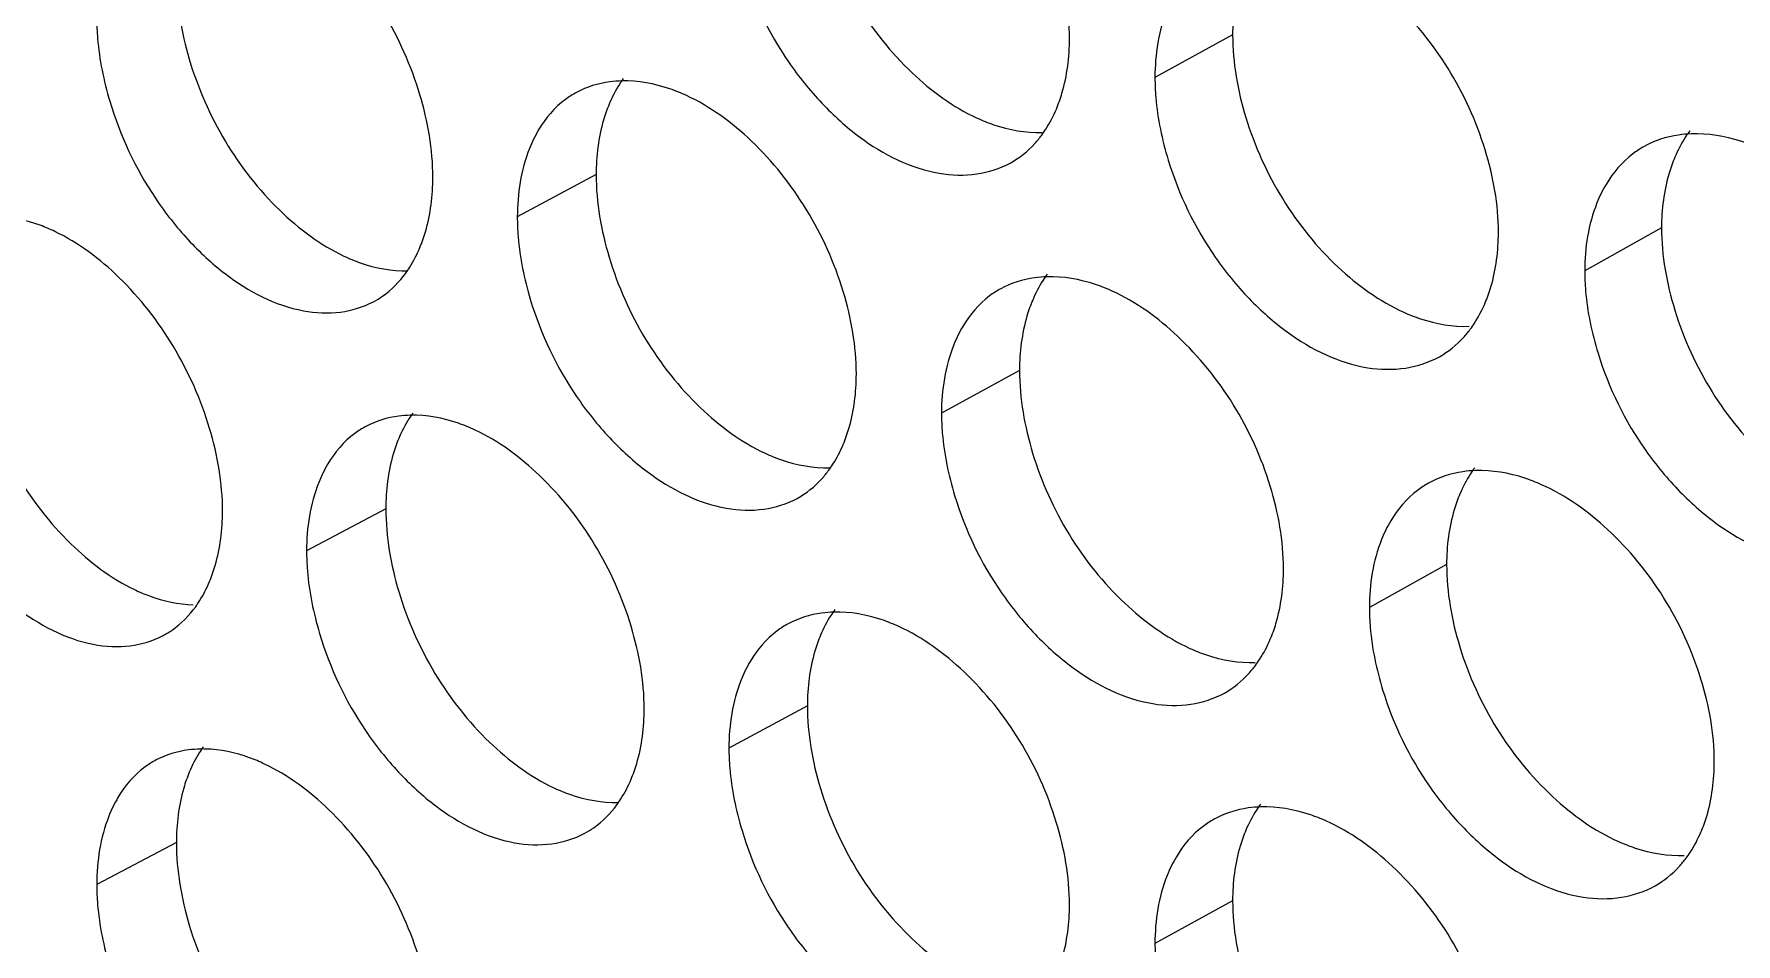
# Model space of a CAD drawing. Header units: millimetres. Extents: x 1177 to 4147, y 93 to 2194.
# Drawn here: x 2591.68 to 2607.16, y 824.05 to 832.32 of the extents above; entities that cross this region are included whole.
import ezdxf

# ---------------------------------------------------------------- set-up
doc = ezdxf.new("R2010")
doc.units = ezdxf.units.MM
doc.header["$LTSCALE"] = 0.1
doc.layers.get('0').update_dxf_attribs({"lineweight": 13})
doc.layers.add('标注', color=251, linetype='Continuous', lineweight=9)

# ---------------------------------------------------------------- blocks, each defined once
blk = doc.blocks.new('02')
at = {"layer": '标注'}
for p, q in [((4487.103, 780.289), (4486.094, 779.734)), ((4478.835, 778.474), (4477.811, 777.926)), ((4492.675, 777.782), (4491.677, 777.222)), ((4484.335, 775.928), (4483.321, 775.375)), ((4476.103, 774.131), (4475.073, 773.586)), ((4489.883, 773.407), (4488.88, 772.85)), ((4481.579, 771.572), (4480.56, 771.022)), ((4473.382, 769.795), (4472.348, 769.252)), ((4473.382, 769.795), (4472.348, 769.252)), ((4487.103, 769.039), (4486.094, 768.484))]:
    blk.add_line(p, q, dxfattribs=at)
blk.add_arc((4473.723, 769.493), 1.518, 88.601, 91.1331, dxfattribs=at)
blk.add_arc((4473.723, 769.493), 1.518, 88.601, 91.1331, dxfattribs=at)
for points, knots in [([(4484.984, 780.24), (4484.984, 780.601), (4484.849, 781.352), (4484.379, 782.393), (4483.676, 783.27), (4483.08, 783.708), (4482.768, 783.852)], [0, 0, 0, 0, 0.245297, 0.50846, 0.767072, 1, 1, 1, 1]), ([(4481.579, 782.822), (4481.579, 782.46), (4481.713, 781.71), (4482.178, 780.668), (4482.877, 779.79), (4483.471, 779.351), (4483.783, 779.208)], [0, 0, 0, 0, 0.245602, 0.508914, 0.767364, 1, 1, 1, 1]), ([(4476.714, 778.439), (4476.714, 778.801), (4476.581, 779.552), (4476.118, 780.595), (4475.425, 781.477), (4474.836, 781.92), (4474.527, 782.066)], [0, 0, 0, 0, 0.245829, 0.509477, 0.768016, 1, 1, 1, 1]), ([(4490.556, 777.723), (4490.556, 778.084), (4490.42, 778.835), (4489.946, 779.874), (4489.237, 780.748), (4488.636, 781.183), (4488.322, 781.324)], [0, 0, 0, 0, 0.244947, 0.507787, 0.766448, 1, 1, 1, 1]), ([(4480.73, 781.2), (4480.865, 780.753), (4481.171, 780.111), (4481.748, 779.396), (4482.361, 778.839), (4483.069, 778.477), (4483.772, 778.454), (4484.081, 778.551), (4484.214, 778.624)], [0, 0, 0, 0, 0.290009, 0.433078, 0.568897, 0.804139, 0.905475, 1, 1, 1, 1]), ([(4487.275, 781.206), (4487.246, 781.138), (4487.142, 780.844), (4487.103, 780.528), (4487.103, 780.289)], [0, 0, 0, 0, 0.234476, 1, 1, 1, 1]), ([(4473.382, 781.045), (4473.382, 780.683), (4473.514, 779.932), (4473.973, 778.888), (4474.662, 778.005), (4475.249, 777.561), (4475.558, 777.415)], [0, 0, 0, 0, 0.246134, 0.50993, 0.768307, 1, 1, 1, 1]), ([(4486.372, 780.86), (4486.326, 780.783), (4486.155, 780.431), (4486.094, 780.033), (4486.094, 779.734)], [0, 0, 0, 0, 0.230583, 1, 1, 1, 1]), ([(4472.348, 780.502), (4472.348, 780.415), (4472.364, 780.053), (4472.437, 779.693), (4472.516, 779.429)], [0, 0, 0, 0, 0.238732, 1, 1, 1, 1]), ([(4484.813, 779.324), (4484.841, 779.391), (4484.945, 779.686), (4484.984, 780.001), (4484.984, 780.24)], [0, 0, 0, 0, 0.234415, 1, 1, 1, 1]), ([(4487.103, 780.289), (4487.103, 779.927), (4487.238, 779.177), (4487.708, 778.137), (4488.413, 777.262), (4489.012, 776.827), (4489.326, 776.685)], [0, 0, 0, 0, 0.245252, 0.508241, 0.76674, 1, 1, 1, 1]), ([(4479.168, 779.69), (4479.115, 779.689), (4478.913, 779.674), (4478.713, 779.613), (4478.581, 779.541)], [0, 0, 0, 0, 0.258529, 1, 1, 1, 1]), ([(4479.188, 779.721), (4479.17, 779.696), (4479.099, 779.591), (4479.041, 779.477), (4479.004, 779.389)], [0, 0, 0, 0, 0.243071, 1, 1, 1, 1]), ([(4480.009, 779.5), (4479.939, 779.533), (4479.671, 779.641), (4479.379, 779.695), (4479.168, 779.69)], [0, 0, 0, 0, 0.267982, 1, 1, 1, 1]), ([(4486.094, 779.734), (4486.094, 779.648), (4486.111, 779.285), (4486.185, 778.926), (4486.266, 778.663)], [0, 0, 0, 0, 0.238905, 1, 1, 1, 1]), ([(4472.516, 779.429), (4472.649, 778.983), (4472.949, 778.342), (4473.515, 777.624), (4474.116, 777.064), (4474.81, 776.694), (4475.505, 776.66), (4475.81, 776.752), (4475.943, 776.822)], [0, 0, 0, 0, 0.291305, 0.434775, 0.570777, 0.805593, 0.906279, 1, 1, 1, 1]), ([(4478.581, 779.541), (4478.53, 779.515), (4478.333, 779.389), (4478.176, 779.205), (4478.087, 779.053)], [0, 0, 0, 0, 0.243762, 1, 1, 1, 1]), ([(4479.004, 779.389), (4478.976, 779.322), (4478.873, 779.027), (4478.835, 778.712), (4478.835, 778.474)], [0, 0, 0, 0, 0.234028, 1, 1, 1, 1]), ([(4482.215, 775.883), (4482.215, 776.245), (4482.081, 776.995), (4481.613, 778.037), (4480.914, 778.916), (4480.32, 779.356), (4480.009, 779.5)], [0, 0, 0, 0, 0.245474, 0.508798, 0.767386, 1, 1, 1, 1]), ([(4483.783, 779.208), (4483.853, 779.176), (4484.122, 779.068), (4484.415, 779.015), (4484.627, 779.021)], [0, 0, 0, 0, 0.267537, 1, 1, 1, 1]), ([(4484.623, 778.987), (4484.641, 779.012), (4484.715, 779.118), (4484.775, 779.234), (4484.813, 779.324)], [0, 0, 0, 0, 0.24323, 1, 1, 1, 1]), ([(4478.087, 779.053), (4478.041, 778.976), (4477.87, 778.624), (4477.811, 778.226), (4477.811, 777.926)], [0, 0, 0, 0, 0.229851, 1, 1, 1, 1]), ([(4484.214, 778.624), (4484.334, 778.689), (4484.479, 778.807), (4484.595, 778.949), (4484.623, 778.987)], [0, 0, 0, 0, 0.742834, 1, 1, 1, 1]), ([(4493.063, 779.003), (4493.007, 779.001), (4492.793, 778.982), (4492.581, 778.914), (4492.442, 778.836)], [0, 0, 0, 0, 0.25862, 1, 1, 1, 1]), ([(4493.043, 779.043), (4493.024, 779.017), (4492.948, 778.909), (4492.887, 778.791), (4492.848, 778.7)], [0, 0, 0, 0, 0.24344, 1, 1, 1, 1]), ([(4493.923, 778.823), (4493.851, 778.855), (4493.577, 778.961), (4493.279, 779.011), (4493.063, 779.003)], [0, 0, 0, 0, 0.267086, 1, 1, 1, 1]), ([(4492.442, 778.836), (4492.393, 778.808), (4492.199, 778.68), (4492.044, 778.497), (4491.954, 778.346)], [0, 0, 0, 0, 0.244434, 1, 1, 1, 1]), ([(4492.848, 778.7), (4492.819, 778.632), (4492.714, 778.337), (4492.675, 778.021), (4492.675, 777.782)], [0, 0, 0, 0, 0.234773, 1, 1, 1, 1]), ([(4478.835, 778.474), (4478.835, 778.111), (4478.968, 777.361), (4479.431, 776.318), (4480.127, 775.439), (4480.719, 774.998), (4481.029, 774.854)], [0, 0, 0, 0, 0.245779, 0.509251, 0.767678, 1, 1, 1, 1]), ([(4486.266, 778.663), (4486.403, 778.215), (4486.713, 777.573), (4487.297, 776.859), (4487.918, 776.305), (4488.634, 775.948), (4489.344, 775.932), (4489.655, 776.033), (4489.789, 776.108)], [0, 0, 0, 0, 0.289156, 0.431962, 0.567662, 0.803187, 0.90495, 1, 1, 1, 1]), ([(4476.545, 777.525), (4476.573, 777.592), (4476.676, 777.886), (4476.714, 778.2), (4476.714, 778.439)], [0, 0, 0, 0, 0.233967, 1, 1, 1, 1]), ([(4491.954, 778.346), (4491.908, 778.269), (4491.738, 777.919), (4491.677, 777.521), (4491.677, 777.222)], [0, 0, 0, 0, 0.231067, 1, 1, 1, 1]), ([(4471.804, 777.734), (4471.742, 777.764), (4471.501, 777.866), (4471.24, 777.924), (4471.049, 777.93)], [0, 0, 0, 0, 0.266802, 1, 1, 1, 1]), ([(4477.811, 777.926), (4477.811, 777.839), (4477.827, 777.476), (4477.9, 777.117), (4477.98, 776.853)], [0, 0, 0, 0, 0.2388, 1, 1, 1, 1]), ([(4492.675, 777.782), (4492.675, 777.421), (4492.811, 776.671), (4493.285, 775.632), (4493.997, 774.76), (4494.601, 774.328), (4494.917, 774.189)], [0, 0, 0, 0, 0.244904, 0.507573, 0.76612, 1, 1, 1, 1]), ([(4473.982, 774.101), (4473.982, 774.464), (4473.849, 775.215), (4473.388, 776.259), (4472.699, 777.142), (4472.112, 777.587), (4471.804, 777.734)], [0, 0, 0, 0, 0.246007, 0.509819, 0.768332, 1, 1, 1, 1]), ([(4490.384, 776.806), (4490.412, 776.874), (4490.517, 777.168), (4490.556, 777.484), (4490.556, 777.723)], [0, 0, 0, 0, 0.234713, 1, 1, 1, 1]), ([(4475.558, 777.415), (4475.627, 777.383), (4475.891, 777.273), (4476.181, 777.218), (4476.39, 777.223)], [0, 0, 0, 0, 0.268088, 1, 1, 1, 1]), ([(4476.362, 777.194), (4476.38, 777.219), (4476.451, 777.323), (4476.508, 777.436), (4476.545, 777.525)], [0, 0, 0, 0, 0.243017, 1, 1, 1, 1]), ([(4475.943, 776.822), (4475.983, 776.844), (4476.144, 776.942), (4476.279, 777.079), (4476.362, 777.194)], [0, 0, 0, 0, 0.245619, 1, 1, 1, 1]), ([(4484.69, 777.146), (4484.637, 777.144), (4484.429, 777.128), (4484.225, 777.064), (4484.09, 776.99)], [0, 0, 0, 0, 0.258563, 1, 1, 1, 1]), ([(4484.695, 777.18), (4484.676, 777.155), (4484.603, 777.049), (4484.544, 776.933), (4484.506, 776.844)], [0, 0, 0, 0, 0.243214, 1, 1, 1, 1]), ([(4485.539, 776.96), (4485.468, 776.992), (4485.198, 777.1), (4484.903, 777.152), (4484.69, 777.146)], [0, 0, 0, 0, 0.267618, 1, 1, 1, 1]), ([(4491.677, 777.222), (4491.677, 777.136), (4491.693, 776.774), (4491.768, 776.415), (4491.85, 776.152)], [0, 0, 0, 0, 0.238976, 1, 1, 1, 1]), ([(4484.09, 776.99), (4484.04, 776.963), (4483.844, 776.836), (4483.688, 776.652), (4483.598, 776.501)], [0, 0, 0, 0, 0.24404, 1, 1, 1, 1]), ([(4487.764, 773.353), (4487.764, 773.715), (4487.629, 774.465), (4487.157, 775.505), (4486.451, 776.38), (4485.852, 776.817), (4485.539, 776.96)], [0, 0, 0, 0, 0.245121, 0.508123, 0.76676, 1, 1, 1, 1]), ([(4470.674, 776.716), (4470.674, 776.353), (4470.806, 775.602), (4471.263, 774.557), (4471.948, 773.673), (4472.533, 773.227), (4472.84, 773.081)], [0, 0, 0, 0, 0.246312, 0.510271, 0.768623, 1, 1, 1, 1]), ([(4477.98, 776.853), (4478.114, 776.406), (4478.418, 775.765), (4478.992, 775.049), (4479.601, 774.491), (4480.304, 774.126), (4481.005, 774.099), (4481.312, 774.195), (4481.445, 774.267)], [0, 0, 0, 0, 0.290439, 0.433641, 0.56952, 0.80462, 0.905741, 1, 1, 1, 1]), ([(4484.506, 776.844), (4484.477, 776.776), (4484.373, 776.482), (4484.335, 776.166), (4484.335, 775.928)], [0, 0, 0, 0, 0.234326, 1, 1, 1, 1]), ([(4489.326, 776.685), (4489.397, 776.653), (4489.668, 776.547), (4489.964, 776.495), (4490.177, 776.503)], [0, 0, 0, 0, 0.267181, 1, 1, 1, 1]), ([(4490.19, 776.464), (4490.209, 776.49), (4490.284, 776.598), (4490.345, 776.715), (4490.384, 776.806)], [0, 0, 0, 0, 0.24338, 1, 1, 1, 1]), ([(4483.598, 776.501), (4483.552, 776.424), (4483.382, 776.073), (4483.321, 775.674), (4483.321, 775.375)], [0, 0, 0, 0, 0.23034, 1, 1, 1, 1]), ([(4489.789, 776.108), (4489.905, 776.173), (4490.048, 776.289), (4490.162, 776.427), (4490.19, 776.464)], [0, 0, 0, 0, 0.743342, 1, 1, 1, 1]), ([(4491.85, 776.152), (4491.988, 775.704), (4492.302, 775.061), (4492.894, 774.349), (4493.522, 773.797), (4494.247, 773.446), (4494.963, 773.437), (4495.276, 773.542), (4495.411, 773.619)], [0, 0, 0, 0, 0.288311, 0.430859, 0.566442, 0.80225, 0.904434, 1, 1, 1, 1]), ([(4482.045, 774.968), (4482.073, 775.035), (4482.177, 775.329), (4482.215, 775.644), (4482.215, 775.883)], [0, 0, 0, 0, 0.234266, 1, 1, 1, 1]), ([(4484.335, 775.928), (4484.335, 775.566), (4484.469, 774.815), (4484.937, 773.774), (4485.639, 772.898), (4486.236, 772.461), (4486.549, 772.318)], [0, 0, 0, 0, 0.245427, 0.508577, 0.767052, 1, 1, 1, 1]), ([(4476.453, 775.376), (4476.435, 775.351), (4476.365, 775.247), (4476.308, 775.134), (4476.271, 775.046)], [0, 0, 0, 0, 0.243002, 1, 1, 1, 1]), ([(4477.262, 775.155), (4477.192, 775.188), (4476.926, 775.297), (4476.635, 775.352), (4476.424, 775.347)], [0, 0, 0, 0, 0.268167, 1, 1, 1, 1]), ([(4483.321, 775.375), (4483.321, 775.288), (4483.337, 774.926), (4483.412, 774.567), (4483.492, 774.303)], [0, 0, 0, 0, 0.23887, 1, 1, 1, 1]), ([(4475.844, 775.202), (4475.794, 775.175), (4475.595, 775.051), (4475.439, 774.866), (4475.349, 774.714)], [0, 0, 0, 0, 0.243618, 1, 1, 1, 1]), ([(4476.424, 775.347), (4476.373, 775.346), (4476.173, 775.331), (4475.975, 775.272), (4475.844, 775.202)], [0, 0, 0, 0, 0.258513, 1, 1, 1, 1]), ([(4479.459, 771.533), (4479.459, 771.895), (4479.325, 772.645), (4478.86, 773.688), (4478.163, 774.568), (4477.572, 775.01), (4477.262, 775.155)], [0, 0, 0, 0, 0.245651, 0.509137, 0.767701, 1, 1, 1, 1]), ([(4469.802, 775.101), (4469.934, 774.656), (4470.232, 774.015), (4470.795, 773.296), (4471.392, 772.735), (4472.082, 772.362), (4472.774, 772.325), (4473.078, 772.415), (4473.209, 772.484)], [0, 0, 0, 0, 0.291742, 0.435347, 0.571412, 0.806086, 0.906551, 1, 1, 1, 1]), ([(4476.271, 775.046), (4476.243, 774.979), (4476.14, 774.685), (4476.103, 774.37), (4476.103, 774.131)], [0, 0, 0, 0, 0.233879, 1, 1, 1, 1]), ([(4481.857, 774.633), (4481.876, 774.658), (4481.948, 774.764), (4482.007, 774.878), (4482.045, 774.968)], [0, 0, 0, 0, 0.243157, 1, 1, 1, 1]), ([(4475.349, 774.714), (4475.303, 774.637), (4475.133, 774.285), (4475.073, 773.886), (4475.073, 773.586)], [0, 0, 0, 0, 0.229607, 1, 1, 1, 1]), ([(4481.029, 774.854), (4481.099, 774.821), (4481.366, 774.713), (4481.658, 774.66), (4481.869, 774.665)], [0, 0, 0, 0, 0.267719, 1, 1, 1, 1]), ([(4481.445, 774.267), (4481.566, 774.332), (4481.713, 774.451), (4481.829, 774.594), (4481.857, 774.633)], [0, 0, 0, 0, 0.74257, 1, 1, 1, 1]), ([(4490.26, 774.628), (4490.205, 774.626), (4489.993, 774.608), (4489.784, 774.541), (4489.646, 774.464)], [0, 0, 0, 0, 0.258601, 1, 1, 1, 1]), ([(4490.248, 774.665), (4490.229, 774.64), (4490.155, 774.532), (4490.094, 774.416), (4490.055, 774.324)], [0, 0, 0, 0, 0.243364, 1, 1, 1, 1]), ([(4491.116, 774.445), (4491.045, 774.477), (4490.772, 774.584), (4490.475, 774.635), (4490.26, 774.628)], [0, 0, 0, 0, 0.267261, 1, 1, 1, 1]), ([(4483.492, 774.303), (4483.628, 773.856), (4483.936, 773.214), (4484.517, 772.499), (4485.134, 771.944), (4485.845, 771.584), (4486.552, 771.565), (4486.862, 771.664), (4486.996, 771.738)], [0, 0, 0, 0, 0.289581, 0.432519, 0.568278, 0.803661, 0.905212, 1, 1, 1, 1]), ([(4489.646, 774.464), (4489.597, 774.436), (4489.402, 774.309), (4489.247, 774.126), (4489.157, 773.975)], [0, 0, 0, 0, 0.244306, 1, 1, 1, 1]), ([(4490.055, 774.324), (4490.027, 774.257), (4489.922, 773.962), (4489.883, 773.646), (4489.883, 773.407)], [0, 0, 0, 0, 0.234624, 1, 1, 1, 1]), ([(4493.36, 770.849), (4493.36, 771.211), (4493.224, 771.961), (4492.747, 772.999), (4492.035, 773.871), (4491.432, 774.305), (4491.116, 774.445)], [0, 0, 0, 0, 0.244772, 0.507452, 0.766137, 1, 1, 1, 1]), ([(4473.813, 773.188), (4473.841, 773.255), (4473.944, 773.549), (4473.982, 773.863), (4473.982, 774.101)], [0, 0, 0, 0, 0.233818, 1, 1, 1, 1]), ([(4476.103, 774.131), (4476.103, 773.769), (4476.235, 773.018), (4476.696, 771.975), (4477.388, 771.094), (4477.978, 770.651), (4478.287, 770.506)], [0, 0, 0, 0, 0.245956, 0.50959, 0.767992, 1, 1, 1, 1]), ([(4489.157, 773.975), (4489.111, 773.898), (4488.94, 773.547), (4488.88, 773.149), (4488.88, 772.85)], [0, 0, 0, 0, 0.230825, 1, 1, 1, 1]), ([(4475.073, 773.586), (4475.073, 773.499), (4475.089, 773.136), (4475.163, 772.777), (4475.242, 772.513)], [0, 0, 0, 0, 0.238766, 1, 1, 1, 1]), ([(4489.883, 773.407), (4489.883, 773.046), (4490.018, 772.296), (4490.491, 771.256), (4491.199, 770.383), (4491.801, 769.949), (4492.115, 769.809)], [0, 0, 0, 0, 0.245078, 0.507907, 0.76643, 1, 1, 1, 1]), ([(4473.633, 772.86), (4473.65, 772.884), (4473.72, 772.988), (4473.777, 773.1), (4473.813, 773.188)], [0, 0, 0, 0, 0.242949, 1, 1, 1, 1]), ([(4487.592, 772.437), (4487.621, 772.504), (4487.725, 772.799), (4487.764, 773.114), (4487.764, 773.353)], [0, 0, 0, 0, 0.234564, 1, 1, 1, 1]), ([(4472.84, 773.081), (4472.903, 773.05), (4473.146, 772.948), (4473.409, 772.891), (4473.602, 772.886)], [0, 0, 0, 0, 0.266746, 1, 1, 1, 1]), ([(4473.209, 772.484), (4473.251, 772.506), (4473.413, 772.604), (4473.549, 772.744), (4473.633, 772.86)], [0, 0, 0, 0, 0.245453, 1, 1, 1, 1]), ([(4481.923, 772.79), (4481.87, 772.788), (4481.665, 772.772), (4481.463, 772.71), (4481.329, 772.637)], [0, 0, 0, 0, 0.258546, 1, 1, 1, 1]), ([(4481.935, 772.822), (4481.917, 772.797), (4481.845, 772.692), (4481.786, 772.577), (4481.749, 772.488)], [0, 0, 0, 0, 0.243142, 1, 1, 1, 1]), ([(4482.768, 772.602), (4482.697, 772.634), (4482.429, 772.742), (4482.135, 772.795), (4481.923, 772.79)], [0, 0, 0, 0, 0.267799, 1, 1, 1, 1]), ([(4488.88, 772.85), (4488.88, 772.763), (4488.896, 772.401), (4488.971, 772.043), (4489.052, 771.779)], [0, 0, 0, 0, 0.23894, 1, 1, 1, 1]), ([(4475.242, 772.513), (4475.375, 772.066), (4475.677, 771.425), (4476.248, 770.708), (4476.852, 770.149), (4477.551, 769.782), (4478.249, 769.751), (4478.555, 769.845), (4478.688, 769.916)], [0, 0, 0, 0, 0.290871, 0.434206, 0.570147, 0.805105, 0.906009, 1, 1, 1, 1]), ([(4481.329, 772.637), (4481.279, 772.61), (4481.082, 772.485), (4480.926, 772.301), (4480.836, 772.149)], [0, 0, 0, 0, 0.243902, 1, 1, 1, 1]), ([(4481.749, 772.488), (4481.721, 772.421), (4481.617, 772.126), (4481.579, 771.811), (4481.579, 771.572)], [0, 0, 0, 0, 0.234177, 1, 1, 1, 1]), ([(4484.984, 768.99), (4484.984, 769.351), (4484.849, 770.102), (4484.379, 771.143), (4483.676, 772.02), (4483.08, 772.458), (4482.768, 772.602)], [0, 0, 0, 0, 0.245297, 0.50846, 0.767072, 1, 1, 1, 1]), ([(4486.549, 772.318), (4486.619, 772.286), (4486.889, 772.179), (4487.183, 772.127), (4487.396, 772.134)], [0, 0, 0, 0, 0.267358, 1, 1, 1, 1]), ([(4487.4, 772.097), (4487.419, 772.123), (4487.493, 772.23), (4487.554, 772.346), (4487.592, 772.437)], [0, 0, 0, 0, 0.243304, 1, 1, 1, 1]), ([(4480.836, 772.149), (4480.791, 772.072), (4480.62, 771.72), (4480.56, 771.322), (4480.56, 771.022)], [0, 0, 0, 0, 0.230096, 1, 1, 1, 1]), ([(4486.996, 771.738), (4487.114, 771.803), (4487.258, 771.92), (4487.372, 772.06), (4487.4, 772.097)], [0, 0, 0, 0, 0.743092, 1, 1, 1, 1]), ([(4489.052, 771.779), (4489.189, 771.331), (4489.502, 770.688), (4490.089, 769.976), (4490.714, 769.423), (4491.435, 769.068), (4492.147, 769.056), (4492.459, 769.159), (4492.594, 769.235)], [0, 0, 0, 0, 0.288732, 0.431409, 0.567051, 0.802717, 0.904691, 1, 1, 1, 1]), ([(4479.289, 770.618), (4479.317, 770.685), (4479.421, 770.979), (4479.459, 771.294), (4479.459, 771.533)], [0, 0, 0, 0, 0.234117, 1, 1, 1, 1]), ([(4481.579, 771.572), (4481.579, 771.21), (4481.713, 770.46), (4482.178, 769.418), (4482.877, 768.54), (4483.471, 768.101), (4483.783, 767.958)], [0, 0, 0, 0, 0.245602, 0.508914, 0.767364, 1, 1, 1, 1]), ([(4473.693, 771.01), (4473.642, 771.009), (4473.444, 770.995), (4473.249, 770.937), (4473.119, 770.869)], [0, 0, 0, 0, 0.258498, 1, 1, 1, 1]), ([(4473.693, 771.01), (4473.642, 771.009), (4473.444, 770.995), (4473.249, 770.937), (4473.119, 770.869)], [0, 0, 0, 0, 0.258498, 1, 1, 1, 1]), ([(4473.73, 771.037), (4473.712, 771.012), (4473.643, 770.909), (4473.586, 770.797), (4473.55, 770.71)], [0, 0, 0, 0, 0.242934, 1, 1, 1, 1]), ([(4473.73, 771.037), (4473.712, 771.012), (4473.643, 770.909), (4473.586, 770.797), (4473.55, 770.71)], [0, 0, 0, 0, 0.242934, 1, 1, 1, 1]), ([(4474.527, 770.816), (4474.463, 770.847), (4474.219, 770.949), (4473.954, 771.006), (4473.76, 771.01)], [0, 0, 0, 0, 0.266809, 1, 1, 1, 1]), ([(4474.527, 770.816), (4474.463, 770.847), (4474.219, 770.949), (4473.954, 771.006), (4473.76, 771.01)], [0, 0, 0, 0, 0.266809, 1, 1, 1, 1]), ([(4480.56, 771.022), (4480.56, 770.935), (4480.576, 770.573), (4480.65, 770.214), (4480.73, 769.95)], [0, 0, 0, 0, 0.238835, 1, 1, 1, 1]), ([(4473.119, 770.869), (4473.069, 770.842), (4472.87, 770.718), (4472.713, 770.533), (4472.623, 770.381)], [0, 0, 0, 0, 0.243471, 1, 1, 1, 1]), ([(4473.119, 770.869), (4473.069, 770.842), (4472.87, 770.718), (4472.713, 770.533), (4472.623, 770.381)], [0, 0, 0, 0, 0.243471, 1, 1, 1, 1]), ([(4473.55, 770.71), (4473.522, 770.643), (4473.42, 770.348), (4473.382, 770.034), (4473.382, 769.795)], [0, 0, 0, 0, 0.23373, 1, 1, 1, 1]), ([(4473.55, 770.71), (4473.522, 770.643), (4473.42, 770.348), (4473.382, 770.034), (4473.382, 769.795)], [0, 0, 0, 0, 0.23373, 1, 1, 1, 1]), ([(4476.714, 767.189), (4476.714, 767.551), (4476.581, 768.302), (4476.118, 769.345), (4475.425, 770.227), (4474.836, 770.67), (4474.527, 770.816)], [0, 0, 0, 0, 0.245829, 0.509477, 0.768016, 1, 1, 1, 1]), ([(4476.714, 767.189), (4476.714, 767.551), (4476.581, 768.302), (4476.118, 769.345), (4475.425, 770.227), (4474.836, 770.67), (4474.527, 770.816)], [0, 0, 0, 0, 0.245829, 0.509477, 0.768016, 1, 1, 1, 1]), ([(4493.187, 769.932), (4493.216, 770), (4493.321, 770.294), (4493.36, 770.61), (4493.36, 770.849)], [0, 0, 0, 0, 0.234862, 1, 1, 1, 1]), ([(4478.287, 770.506), (4478.357, 770.474), (4478.623, 770.365), (4478.913, 770.311), (4479.124, 770.316)], [0, 0, 0, 0, 0.267902, 1, 1, 1, 1]), ([(4479.104, 770.285), (4479.122, 770.31), (4479.193, 770.415), (4479.252, 770.529), (4479.289, 770.618)], [0, 0, 0, 0, 0.243086, 1, 1, 1, 1]), ([(4472.623, 770.381), (4472.578, 770.304), (4472.407, 769.952), (4472.348, 769.553), (4472.348, 769.252)], [0, 0, 0, 0, 0.229361, 1, 1, 1, 1]), ([(4472.623, 770.381), (4472.578, 770.304), (4472.407, 769.952), (4472.348, 769.553), (4472.348, 769.252)], [0, 0, 0, 0, 0.229361, 1, 1, 1, 1]), ([(4478.688, 769.916), (4478.728, 769.938), (4478.887, 770.035), (4479.021, 770.172), (4479.104, 770.285)], [0, 0, 0, 0, 0.245781, 1, 1, 1, 1]), ([(4487.465, 770.295), (4487.447, 770.269), (4487.373, 770.162), (4487.313, 770.046), (4487.275, 769.956)], [0, 0, 0, 0, 0.243288, 1, 1, 1, 1]), ([(4488.322, 770.074), (4488.25, 770.106), (4487.979, 770.213), (4487.683, 770.265), (4487.469, 770.258)], [0, 0, 0, 0, 0.267438, 1, 1, 1, 1]), ([(4486.862, 770.099), (4486.812, 770.071), (4486.617, 769.945), (4486.461, 769.761), (4486.372, 769.61)], [0, 0, 0, 0, 0.244174, 1, 1, 1, 1]), ([(4487.469, 770.258), (4487.415, 770.257), (4487.205, 770.239), (4486.999, 770.174), (4486.862, 770.099)], [0, 0, 0, 0, 0.258582, 1, 1, 1, 1]), ([(4490.556, 766.473), (4490.556, 766.834), (4490.42, 767.585), (4489.946, 768.624), (4489.237, 769.498), (4488.636, 769.933), (4488.322, 770.074)], [0, 0, 0, 0, 0.244947, 0.507787, 0.766448, 1, 1, 1, 1]), ([(4480.73, 769.95), (4480.865, 769.503), (4481.171, 768.861), (4481.748, 768.146), (4482.361, 767.589), (4483.069, 767.227), (4483.772, 767.204), (4484.081, 767.301), (4484.214, 767.374)], [0, 0, 0, 0, 0.290009, 0.433078, 0.568897, 0.804139, 0.905475, 1, 1, 1, 1]), ([(4487.275, 769.956), (4487.246, 769.888), (4487.142, 769.594), (4487.103, 769.278), (4487.103, 769.039)], [0, 0, 0, 0, 0.234476, 1, 1, 1, 1]), ([(4492.991, 769.588), (4493.01, 769.614), (4493.086, 769.722), (4493.148, 769.84), (4493.187, 769.932)], [0, 0, 0, 0, 0.243456, 1, 1, 1, 1]), ([(4473.382, 769.795), (4473.382, 769.433), (4473.514, 768.682), (4473.973, 767.638), (4474.662, 766.755), (4475.249, 766.311), (4475.558, 766.165)], [0, 0, 0, 0, 0.246134, 0.50993, 0.768307, 1, 1, 1, 1]), ([(4473.382, 769.795), (4473.382, 769.433), (4473.514, 768.682), (4473.973, 767.638), (4474.662, 766.755), (4475.249, 766.311), (4475.558, 766.165)], [0, 0, 0, 0, 0.246134, 0.50993, 0.768307, 1, 1, 1, 1]), ([(4486.372, 769.61), (4486.326, 769.533), (4486.155, 769.181), (4486.094, 768.783), (4486.094, 768.484)], [0, 0, 0, 0, 0.230583, 1, 1, 1, 1]), ([(4492.115, 769.809), (4492.187, 769.777), (4492.459, 769.671), (4492.756, 769.62), (4492.97, 769.628)], [0, 0, 0, 0, 0.267006, 1, 1, 1, 1]), ([(4492.594, 769.235), (4492.709, 769.3), (4492.85, 769.414), (4492.963, 769.552), (4492.991, 769.588)], [0, 0, 0, 0, 0.743585, 1, 1, 1, 1]), ([(4472.348, 769.252), (4472.348, 769.165), (4472.364, 768.803), (4472.437, 768.443), (4472.516, 768.179)], [0, 0, 0, 0, 0.238732, 1, 1, 1, 1]), ([(4472.348, 769.252), (4472.348, 769.165), (4472.364, 768.803), (4472.437, 768.443), (4472.516, 768.179)], [0, 0, 0, 0, 0.238732, 1, 1, 1, 1]), ([(4484.813, 768.074), (4484.841, 768.141), (4484.945, 768.436), (4484.984, 768.751), (4484.984, 768.99)], [0, 0, 0, 0, 0.234415, 1, 1, 1, 1]), ([(4487.103, 769.039), (4487.103, 768.677), (4487.238, 767.927), (4487.708, 766.887), (4488.413, 766.012), (4489.012, 765.577), (4489.326, 765.435)], [0, 0, 0, 0, 0.245252, 0.508241, 0.76674, 1, 1, 1, 1]), ([(4486.094, 768.484), (4486.094, 768.398), (4486.111, 768.035), (4486.185, 767.676), (4486.266, 767.413)], [0, 0, 0, 0, 0.238905, 1, 1, 1, 1])]:
    blk.add_open_spline(points, degree=3, knots=knots, dxfattribs=at)

msp = doc.modelspace()

# ---------------------------------------------------------------- block references
at = {"xscale": 0.7, "yscale": 0.7, "zscale": 0.7}
msp.add_blockref('02', (-538.391, 286.112), dxfattribs=at)

doc.saveas('drawing.dxf')
